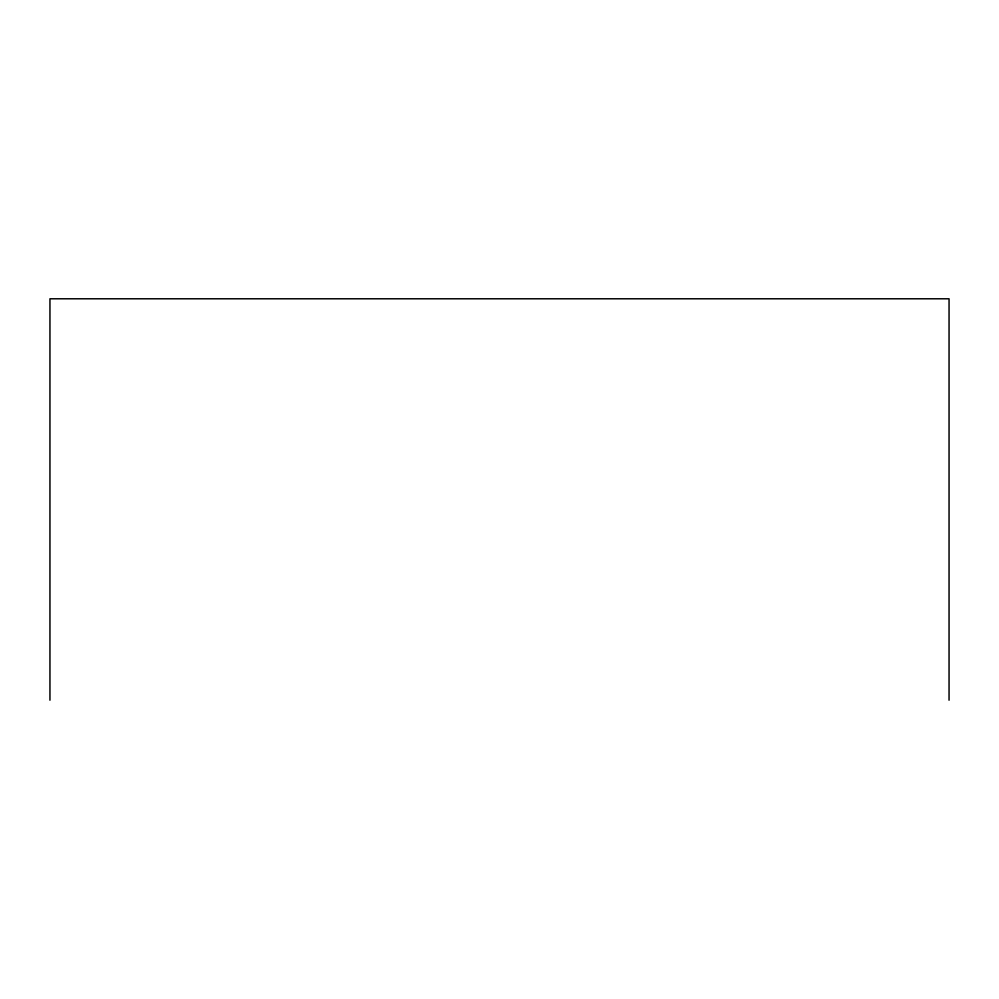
<?xml version="1.0" encoding="UTF-8"?>
<svg xmlns="http://www.w3.org/2000/svg" width="999" height="999" viewBox="0 0 999 999"><rect width="100%" height="100%" fill="white"/><g stroke="black" fill="none" stroke-linecap="round" stroke-linejoin="round"><path stroke-width="1.5" d="M949.05 700.212L949.05 298.788L49.95 298.788L49.95 700.212"/></g></svg>
